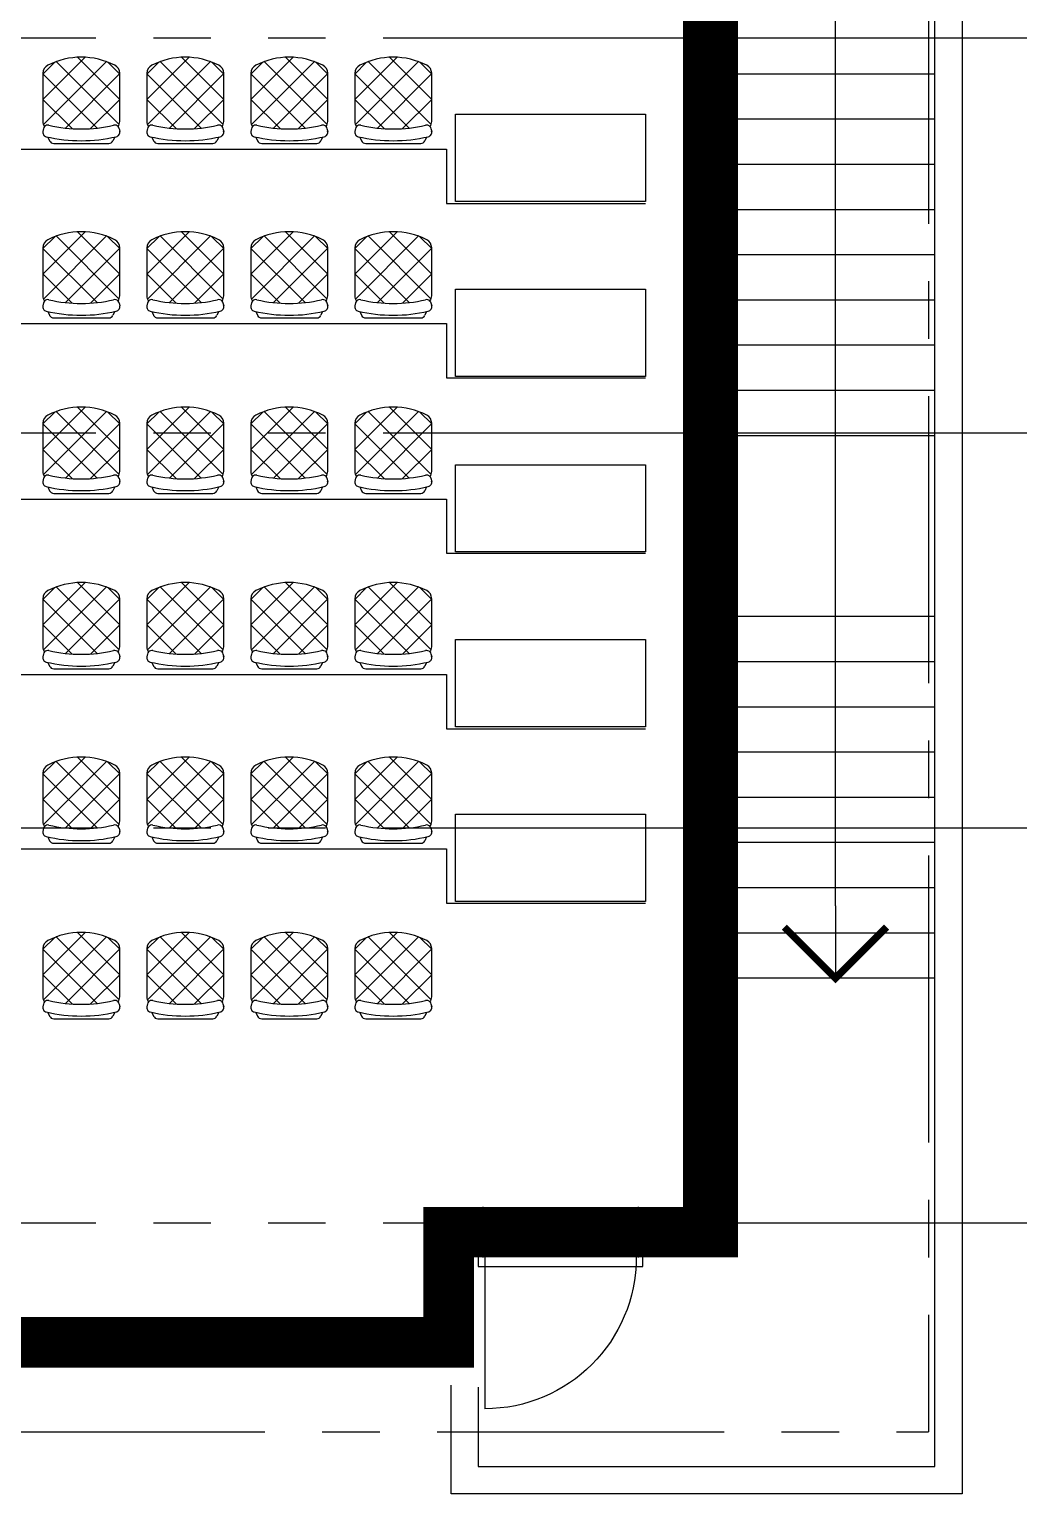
# Model space of a CAD drawing. Extents: x 1658 to 80590, y 400 to 58563.
# Drawn here: x 43733 to 49248, y 12895 to 20993 of the extents above; entities that cross this region are included whole.
import ezdxf
from ezdxf.enums import TextEntityAlignment as Align

# ---------------------------------------------------------------- set-up
doc = ezdxf.new("R2010")
doc.units = 0
doc.header["$LTSCALE"] = 50
for name, pattern in [('4PHAN', [158.75, 127, -6.35, 6.35, -6.35, 6.35, -6.35]), ('CENTER', [50.8, 31.75, -6.35, 6.35, -6.35]), ('INVISIBLE', [999999, 0, -999999])]:
    doc.linetypes.add(name, pattern=pattern)
doc.layers.get('0').update_dxf_attribs({"linetype": 'CONTINUOUS'})
for name, color, linetype in [('CL_01', 7, 'CONTINUOUS'), ('ED_01', 7, 'CONTINUOUS'), ('EW_01', 7, 'CONTINUOUS'), ('FT_01', 8, 'CONTINUOUS'), ('GRIDLINE_01', 15, '4PHAN'), ('HEADER_01', 7, 'INVISIBLE'), ('RF_01', 7, 'CONTINUOUS'), ('SC_01', 7, 'CONTINUOUS'), ('UF_01', 7, 'CONTINUOUS'), ('WW_01', 7, 'CONTINUOUS')]:
    doc.layers.add(name, color=color, linetype=linetype)
doc.styles.get("Standard").update_dxf_attribs({"font": 'simplex', "width": 0.7})

# ---------------------------------------------------------------- blocks, each defined once
blk = doc.blocks.new('SPL')
for p, q in [((1, 0.5), (0, 0.5)), ((1, -0.5), (1, 0.5)), ((0, -0.5), (1, -0.5))]:
    blk.add_line(p, q)
blk = doc.blocks.new('DR1H90')
blk.add_line((-0.46, 0), (-0.46, 0.92))
blk.add_arc((-0.46, 0), 0.92, 0, 90)
at = {"flags": 1}
blk.add_attdef('SILLHT', text='', height=0.1, dxfattribs=at).set_placement((0, 0), align=Align.MIDDLE)
blk = doc.blocks.new('DRFRAME')
for p, q in [((-0.5, -0.5), (-0.5, 0.5)), ((0.5, -0.5), (0.5, 0.5))]:
    blk.add_line(p, q)
at = {"flags": 1}
blk.add_attdef('SILLHT', text='', height=0.1, dxfattribs=at).set_placement((0, 0), align=Align.MIDDLE)
blk = doc.blocks.new('TXTARR2')
blk.add_line((-1, 0), (0, 0))
at = {"const_width": 0.1}
blk.add_lwpolyline([(-0.707, 0.707), (0, 0), (-0.707, -0.707)], dxfattribs=at)
blk = doc.blocks.new('WNOF')
blk.add_line((-0.5, 0), (0.5, 0))
at = {"flags": 1}
blk.add_attdef('SILLHT', text='', height=0.1, dxfattribs=at).set_placement((0, 0), align=Align.MIDDLE)
blk = doc.blocks.new('WNFRAME')
for p, q in [((-0.5, -0.5), (-0.5, 0.5)), ((0.5, -0.5), (0.5, 0.5))]:
    blk.add_line(p, q)
at = {"flags": 1}
blk.add_attdef('SILLHT', text='', height=0.1, dxfattribs=at).set_placement((0, 0), align=Align.MIDDLE)
blk = doc.blocks.new('C-C')
at = {"const_width": 0.5}
blk.add_lwpolyline([(0, 0.25, 2.414214), (0.25, 0, 0.414214)], format="xyb", close=True, dxfattribs=at)
blk.add_circle((0, 0), 0.5)

msp = doc.modelspace()

# ---------------------------------------------------------------- linework, layer by layer
at = {"layer": 'EW_01', "elevation": 3644}
for points, const_width in [([(47499.2, 14202.1), (47499.2, 23282.6)], 304.8), ([(40704.7, 14341.8), (40844.4, 14341.8), (40844.4, 13732.2), (46051.4, 13732.2), (46051.4, 14341.8), (46191.1, 14341.8)], 279.4), ([(46191.1, 14341.8), (46215.4, 14341.8)], 279.4), ([(47125.4, 14341.8), (47346.8, 14341.8)], 279.4)]:
    msp.add_lwpolyline(points, dxfattribs=dict(at, const_width=const_width))
at = {"layer": 'FT_01'}
for p, q in [((44041.9, 20838.1, 3644), (43807.9, 20604.1, 3644)), ((43873.4, 20811, 3644), (43807.9, 20745.5, 3644)), ((44161.8, 20816.6, 3644), (43811.1, 20465.9, 3644)), ((44229.7, 20465.9, 3644), (43879, 20816.6, 3644)), ((44232.9, 20604.1, 3644), (43998.9, 20838.1, 3644)), ((44232.9, 20745.5, 3644), (44167.4, 20811, 3644)), ((44232.9, 20745.5, 3644), (44167.4, 20811, 3644)), ((44616.9, 20838.1, 3644), (44382.9, 20604.1, 3644)), ((44448.4, 20811, 3644), (44382.9, 20745.5, 3644)), ((44736.8, 20816.6, 3644), (44386.1, 20465.9, 3644)), ((44804.7, 20465.9, 3644), (44454, 20816.6, 3644)), ((44807.9, 20604.1, 3644), (44573.9, 20838.1, 3644)), ((44807.9, 20745.5, 3644), (44742.4, 20811, 3644)), ((44807.9, 20745.5, 3644), (44742.4, 20811, 3644)), ((45191.9, 20838.1, 3644), (44957.9, 20604.1, 3644)), ((45023.4, 20811, 3644), (44957.9, 20745.5, 3644)), ((45311.8, 20816.6, 3644), (44961.1, 20465.9, 3644)), ((45379.7, 20465.9, 3644), (45029, 20816.6, 3644)), ((45382.9, 20604.1, 3644), (45148.9, 20838.1, 3644)), ((45382.9, 20745.5, 3644), (45317.4, 20811, 3644)), ((45382.9, 20745.5, 3644), (45317.4, 20811, 3644)), ((45766.9, 20838.1, 3644), (45532.9, 20604.1, 3644)), ((45598.4, 20811, 3644), (45532.9, 20745.5, 3644)), ((45886.8, 20816.6, 3644), (45536.1, 20465.9, 3644)), ((45954.7, 20465.9, 3644), (45604, 20816.6, 3644)), ((45957.9, 20604.1, 3644), (45723.9, 20838.1, 3644)), ((45957.9, 20745.5, 3644), (45892.4, 20811, 3644)), ((45957.9, 20745.5, 3644), (45892.4, 20811, 3644)), ((44107.7, 20446.5, 3644), (43808.3, 20745.9, 3644)), ((44232.5, 20745.9, 3644), (43933.1, 20446.5, 3644)), ((44682.7, 20446.5, 3644), (44383.3, 20745.9, 3644)), ((44807.5, 20745.9, 3644), (44508.1, 20446.5, 3644)), ((45257.7, 20446.5, 3644), (44958.3, 20745.9, 3644)), ((45382.5, 20745.9, 3644), (45083.1, 20446.5, 3644)), ((45832.7, 20446.5, 3644), (45533.3, 20745.9, 3644)), ((45957.5, 20745.9, 3644), (45658.1, 20446.5, 3644)), ((43969.4, 20443.3, 3644), (43807.9, 20604.8, 3644)), ((44232.9, 20604.8, 3644), (44071.4, 20443.3, 3644)), ((44544.4, 20443.3, 3644), (44382.9, 20604.8, 3644)), ((44807.9, 20604.8, 3644), (44646.4, 20443.3, 3644)), ((45119.4, 20443.3, 3644), (44957.9, 20604.8, 3644)), ((45382.9, 20604.8, 3644), (45221.4, 20443.3, 3644)), ((45694.4, 20443.3, 3644), (45532.9, 20604.8, 3644)), ((45957.9, 20604.8, 3644), (45796.4, 20443.3, 3644)), ((43811.8, 20444.9, 3644), (43807.7, 20427.7, 3644)), ((44229, 20444.9, 3644), (44233.1, 20427.7, 3644)), ((44386.8, 20444.9, 3644), (44382.7, 20427.7, 3644)), ((44804, 20444.9, 3644), (44808.1, 20427.7, 3644)), ((44961.8, 20444.9, 3644), (44957.7, 20427.7, 3644)), ((45379, 20444.9, 3644), (45383.1, 20427.7, 3644)), ((45536.8, 20444.9, 3644), (45532.7, 20427.7, 3644)), ((45954, 20444.9, 3644), (45958.1, 20427.7, 3644)), ((43835.7, 20396.9, 3644), (43845.5, 20376.1, 3644)), ((43868.1, 20361.6, 3644), (44172.7, 20361.6, 3644)), ((44205.1, 20396.9, 3644), (44195.3, 20376.1, 3644)), ((44410.7, 20396.9, 3644), (44420.5, 20376.1, 3644)), ((44443.1, 20361.6, 3644), (44747.7, 20361.6, 3644)), ((44780.1, 20396.9, 3644), (44770.3, 20376.1, 3644)), ((44985.7, 20396.9, 3644), (44995.5, 20376.1, 3644)), ((45018.1, 20361.6, 3644), (45322.7, 20361.6, 3644)), ((45355.1, 20396.9, 3644), (45345.3, 20376.1, 3644)), ((45560.7, 20396.9, 3644), (45570.5, 20376.1, 3644)), ((45593.1, 20361.6, 3644), (45897.7, 20361.6, 3644)), ((45930.1, 20396.9, 3644), (45920.3, 20376.1, 3644)), ((44041.9, 19873.1, 3644), (43807.9, 19639.1, 3644)), ((43873.4, 19846, 3644), (43807.9, 19780.5, 3644)), ((44161.8, 19851.6, 3644), (43811.1, 19500.9, 3644)), ((44229.7, 19500.9, 3644), (43879, 19851.6, 3644)), ((44232.9, 19639.1, 3644), (43998.9, 19873.1, 3644)), ((44232.9, 19780.5, 3644), (44167.4, 19846, 3644)), ((44232.9, 19780.5, 3644), (44167.4, 19846, 3644)), ((44616.9, 19873.1, 3644), (44382.9, 19639.1, 3644)), ((44448.4, 19846, 3644), (44382.9, 19780.5, 3644)), ((44736.8, 19851.6, 3644), (44386.1, 19500.9, 3644)), ((44804.7, 19500.9, 3644), (44454, 19851.6, 3644)), ((44807.9, 19639.1, 3644), (44573.9, 19873.1, 3644)), ((44807.9, 19780.5, 3644), (44742.4, 19846, 3644)), ((44807.9, 19780.5, 3644), (44742.4, 19846, 3644)), ((45191.9, 19873.1, 3644), (44957.9, 19639.1, 3644)), ((45023.4, 19846, 3644), (44957.9, 19780.5, 3644)), ((45311.8, 19851.6, 3644), (44961.1, 19500.9, 3644)), ((45379.7, 19500.9, 3644), (45029, 19851.6, 3644)), ((45382.9, 19639.1, 3644), (45148.9, 19873.1, 3644)), ((45382.9, 19780.5, 3644), (45317.4, 19846, 3644)), ((45382.9, 19780.5, 3644), (45317.4, 19846, 3644)), ((45766.9, 19873.1, 3644), (45532.9, 19639.1, 3644)), ((45598.4, 19846, 3644), (45532.9, 19780.5, 3644)), ((45886.8, 19851.6, 3644), (45536.1, 19500.9, 3644)), ((45954.7, 19500.9, 3644), (45604, 19851.6, 3644)), ((45957.9, 19639.1, 3644), (45723.9, 19873.1, 3644)), ((45957.9, 19780.5, 3644), (45892.4, 19846, 3644)), ((45957.9, 19780.5, 3644), (45892.4, 19846, 3644)), ((44107.7, 19481.5, 3644), (43808.3, 19780.9, 3644)), ((44232.5, 19780.9, 3644), (43933.1, 19481.5, 3644)), ((44682.7, 19481.5, 3644), (44383.3, 19780.9, 3644)), ((44807.5, 19780.9, 3644), (44508.1, 19481.5, 3644)), ((45257.7, 19481.5, 3644), (44958.3, 19780.9, 3644)), ((45382.5, 19780.9, 3644), (45083.1, 19481.5, 3644)), ((45832.7, 19481.5, 3644), (45533.3, 19780.9, 3644)), ((45957.5, 19780.9, 3644), (45658.1, 19481.5, 3644)), ((43969.4, 19478.3, 3644), (43807.9, 19639.8, 3644)), ((44232.9, 19639.8, 3644), (44071.4, 19478.3, 3644)), ((44544.4, 19478.3, 3644), (44382.9, 19639.8, 3644)), ((44807.9, 19639.8, 3644), (44646.4, 19478.3, 3644)), ((45119.4, 19478.3, 3644), (44957.9, 19639.8, 3644)), ((45382.9, 19639.8, 3644), (45221.4, 19478.3, 3644)), ((45694.4, 19478.3, 3644), (45532.9, 19639.8, 3644)), ((45957.9, 19639.8, 3644), (45796.4, 19478.3, 3644)), ((43811.8, 19479.9, 3644), (43807.7, 19462.7, 3644)), ((44229, 19479.9, 3644), (44233.1, 19462.7, 3644)), ((44386.8, 19479.9, 3644), (44382.7, 19462.7, 3644)), ((44804, 19479.9, 3644), (44808.1, 19462.7, 3644)), ((44961.8, 19479.9, 3644), (44957.7, 19462.7, 3644)), ((45379, 19479.9, 3644), (45383.1, 19462.7, 3644)), ((45536.8, 19479.9, 3644), (45532.7, 19462.7, 3644)), ((45954, 19479.9, 3644), (45958.1, 19462.7, 3644)), ((43835.7, 19431.9, 3644), (43845.5, 19411.1, 3644)), ((43868.1, 19396.6, 3644), (44172.7, 19396.6, 3644)), ((44205.1, 19431.9, 3644), (44195.3, 19411.1, 3644)), ((44410.7, 19431.9, 3644), (44420.5, 19411.1, 3644)), ((44443.1, 19396.6, 3644), (44747.7, 19396.6, 3644)), ((44780.1, 19431.9, 3644), (44770.3, 19411.1, 3644)), ((44985.7, 19431.9, 3644), (44995.5, 19411.1, 3644)), ((45018.1, 19396.6, 3644), (45322.7, 19396.6, 3644)), ((45355.1, 19431.9, 3644), (45345.3, 19411.1, 3644)), ((45560.7, 19431.9, 3644), (45570.5, 19411.1, 3644)), ((45593.1, 19396.6, 3644), (45897.7, 19396.6, 3644)), ((45930.1, 19431.9, 3644), (45920.3, 19411.1, 3644)), ((44041.9, 18903.1, 3644), (43807.9, 18669.1, 3644)), ((43873.4, 18876, 3644), (43807.9, 18810.5, 3644)), ((44161.8, 18881.6, 3644), (43811.1, 18530.9, 3644)), ((44229.7, 18530.9, 3644), (43879, 18881.6, 3644)), ((44232.9, 18669.1, 3644), (43998.9, 18903.1, 3644)), ((44232.9, 18810.5, 3644), (44167.4, 18876, 3644)), ((44232.9, 18810.5, 3644), (44167.4, 18876, 3644)), ((44616.9, 18903.1, 3644), (44382.9, 18669.1, 3644)), ((44448.4, 18876, 3644), (44382.9, 18810.5, 3644)), ((44736.8, 18881.6, 3644), (44386.1, 18530.9, 3644)), ((44804.7, 18530.9, 3644), (44454, 18881.6, 3644)), ((44807.9, 18669.1, 3644), (44573.9, 18903.1, 3644)), ((44807.9, 18810.5, 3644), (44742.4, 18876, 3644)), ((44807.9, 18810.5, 3644), (44742.4, 18876, 3644)), ((45191.9, 18903.1, 3644), (44957.9, 18669.1, 3644)), ((45023.4, 18876, 3644), (44957.9, 18810.5, 3644)), ((45311.8, 18881.6, 3644), (44961.1, 18530.9, 3644)), ((45379.7, 18530.9, 3644), (45029, 18881.6, 3644)), ((45382.9, 18669.1, 3644), (45148.9, 18903.1, 3644)), ((45382.9, 18810.5, 3644), (45317.4, 18876, 3644)), ((45382.9, 18810.5, 3644), (45317.4, 18876, 3644)), ((45766.9, 18903.1, 3644), (45532.9, 18669.1, 3644)), ((45598.4, 18876, 3644), (45532.9, 18810.5, 3644)), ((45886.8, 18881.6, 3644), (45536.1, 18530.9, 3644)), ((45954.7, 18530.9, 3644), (45604, 18881.6, 3644)), ((45957.9, 18669.1, 3644), (45723.9, 18903.1, 3644)), ((45957.9, 18810.5, 3644), (45892.4, 18876, 3644)), ((45957.9, 18810.5, 3644), (45892.4, 18876, 3644)), ((44107.7, 18511.5, 3644), (43808.3, 18810.9, 3644)), ((44232.5, 18810.9, 3644), (43933.1, 18511.5, 3644)), ((44682.7, 18511.5, 3644), (44383.3, 18810.9, 3644)), ((44807.5, 18810.9, 3644), (44508.1, 18511.5, 3644)), ((45257.7, 18511.5, 3644), (44958.3, 18810.9, 3644)), ((45382.5, 18810.9, 3644), (45083.1, 18511.5, 3644)), ((45832.7, 18511.5, 3644), (45533.3, 18810.9, 3644)), ((45957.5, 18810.9, 3644), (45658.1, 18511.5, 3644)), ((43969.4, 18508.3, 3644), (43807.9, 18669.8, 3644)), ((44232.9, 18669.8, 3644), (44071.4, 18508.3, 3644)), ((44544.4, 18508.3, 3644), (44382.9, 18669.8, 3644)), ((44807.9, 18669.8, 3644), (44646.4, 18508.3, 3644)), ((45119.4, 18508.3, 3644), (44957.9, 18669.8, 3644)), ((45382.9, 18669.8, 3644), (45221.4, 18508.3, 3644)), ((45694.4, 18508.3, 3644), (45532.9, 18669.8, 3644)), ((45957.9, 18669.8, 3644), (45796.4, 18508.3, 3644)), ((43811.8, 18509.9, 3644), (43807.7, 18492.7, 3644)), ((44229, 18509.9, 3644), (44233.1, 18492.7, 3644)), ((44386.8, 18509.9, 3644), (44382.7, 18492.7, 3644)), ((44804, 18509.9, 3644), (44808.1, 18492.7, 3644)), ((44961.8, 18509.9, 3644), (44957.7, 18492.7, 3644)), ((45379, 18509.9, 3644), (45383.1, 18492.7, 3644)), ((45536.8, 18509.9, 3644), (45532.7, 18492.7, 3644)), ((45954, 18509.9, 3644), (45958.1, 18492.7, 3644)), ((43835.7, 18461.9, 3644), (43845.5, 18441.1, 3644)), ((43868.1, 18426.6, 3644), (44172.7, 18426.6, 3644)), ((44205.1, 18461.9, 3644), (44195.3, 18441.1, 3644)), ((44410.7, 18461.9, 3644), (44420.5, 18441.1, 3644)), ((44443.1, 18426.6, 3644), (44747.7, 18426.6, 3644)), ((44780.1, 18461.9, 3644), (44770.3, 18441.1, 3644)), ((44985.7, 18461.9, 3644), (44995.5, 18441.1, 3644)), ((45018.1, 18426.6, 3644), (45322.7, 18426.6, 3644)), ((45355.1, 18461.9, 3644), (45345.3, 18441.1, 3644)), ((45560.7, 18461.9, 3644), (45570.5, 18441.1, 3644)), ((45593.1, 18426.6, 3644), (45897.7, 18426.6, 3644)), ((45930.1, 18461.9, 3644), (45920.3, 18441.1, 3644)), ((44041.9, 17933.1, 3644), (43807.9, 17699.1, 3644)), ((43873.4, 17906, 3644), (43807.9, 17840.5, 3644)), ((44161.8, 17911.6, 3644), (43811.1, 17560.9, 3644)), ((44229.7, 17560.9, 3644), (43879, 17911.6, 3644)), ((44232.9, 17699.1, 3644), (43998.9, 17933.1, 3644)), ((44232.9, 17840.5, 3644), (44167.4, 17906, 3644)), ((44232.9, 17840.5, 3644), (44167.4, 17906, 3644)), ((44616.9, 17933.1, 3644), (44382.9, 17699.1, 3644)), ((44448.4, 17906, 3644), (44382.9, 17840.5, 3644)), ((44736.8, 17911.6, 3644), (44386.1, 17560.9, 3644)), ((44804.7, 17560.9, 3644), (44454, 17911.6, 3644)), ((44807.9, 17699.1, 3644), (44573.9, 17933.1, 3644)), ((44807.9, 17840.5, 3644), (44742.4, 17906, 3644)), ((44807.9, 17840.5, 3644), (44742.4, 17906, 3644)), ((45191.9, 17933.1, 3644), (44957.9, 17699.1, 3644)), ((45023.4, 17906, 3644), (44957.9, 17840.5, 3644)), ((45311.8, 17911.6, 3644), (44961.1, 17560.9, 3644)), ((45379.7, 17560.9, 3644), (45029, 17911.6, 3644)), ((45382.9, 17699.1, 3644), (45148.9, 17933.1, 3644)), ((45382.9, 17840.5, 3644), (45317.4, 17906, 3644)), ((45382.9, 17840.5, 3644), (45317.4, 17906, 3644)), ((45766.9, 17933.1, 3644), (45532.9, 17699.1, 3644)), ((45598.4, 17906, 3644), (45532.9, 17840.5, 3644)), ((45886.8, 17911.6, 3644), (45536.1, 17560.9, 3644)), ((45954.7, 17560.9, 3644), (45604, 17911.6, 3644)), ((45957.9, 17699.1, 3644), (45723.9, 17933.1, 3644)), ((45957.9, 17840.5, 3644), (45892.4, 17906, 3644)), ((45957.9, 17840.5, 3644), (45892.4, 17906, 3644)), ((44107.7, 17541.5, 3644), (43808.3, 17840.9, 3644)), ((44232.5, 17840.9, 3644), (43933.1, 17541.5, 3644)), ((44682.7, 17541.5, 3644), (44383.3, 17840.9, 3644)), ((44807.5, 17840.9, 3644), (44508.1, 17541.5, 3644)), ((45257.7, 17541.5, 3644), (44958.3, 17840.9, 3644)), ((45382.5, 17840.9, 3644), (45083.1, 17541.5, 3644)), ((45832.7, 17541.5, 3644), (45533.3, 17840.9, 3644)), ((45957.5, 17840.9, 3644), (45658.1, 17541.5, 3644)), ((43969.4, 17538.3, 3644), (43807.9, 17699.8, 3644)), ((44232.9, 17699.8, 3644), (44071.4, 17538.3, 3644)), ((44544.4, 17538.3, 3644), (44382.9, 17699.8, 3644)), ((44807.9, 17699.8, 3644), (44646.4, 17538.3, 3644)), ((45119.4, 17538.3, 3644), (44957.9, 17699.8, 3644)), ((45382.9, 17699.8, 3644), (45221.4, 17538.3, 3644)), ((45694.4, 17538.3, 3644), (45532.9, 17699.8, 3644)), ((45957.9, 17699.8, 3644), (45796.4, 17538.3, 3644)), ((43811.8, 17539.9, 3644), (43807.7, 17522.7, 3644)), ((43835.7, 17491.9, 3644), (43845.5, 17471.1, 3644)), ((44205.1, 17491.9, 3644), (44195.3, 17471.1, 3644)), ((44229, 17539.9, 3644), (44233.1, 17522.7, 3644)), ((44386.8, 17539.9, 3644), (44382.7, 17522.7, 3644)), ((44410.7, 17491.9, 3644), (44420.5, 17471.1, 3644)), ((44780.1, 17491.9, 3644), (44770.3, 17471.1, 3644)), ((44804, 17539.9, 3644), (44808.1, 17522.7, 3644)), ((44961.8, 17539.9, 3644), (44957.7, 17522.7, 3644)), ((44985.7, 17491.9, 3644), (44995.5, 17471.1, 3644)), ((45355.1, 17491.9, 3644), (45345.3, 17471.1, 3644)), ((45379, 17539.9, 3644), (45383.1, 17522.7, 3644)), ((45536.8, 17539.9, 3644), (45532.7, 17522.7, 3644)), ((45560.7, 17491.9, 3644), (45570.5, 17471.1, 3644)), ((45930.1, 17491.9, 3644), (45920.3, 17471.1, 3644)), ((45954, 17539.9, 3644), (45958.1, 17522.7, 3644)), ((43868.1, 17456.6, 3644), (44172.7, 17456.6, 3644)), ((44443.1, 17456.6, 3644), (44747.7, 17456.6, 3644)), ((45018.1, 17456.6, 3644), (45322.7, 17456.6, 3644)), ((45593.1, 17456.6, 3644), (45897.7, 17456.6, 3644)), ((44041.9, 16968.1, 3644), (43807.9, 16734.1, 3644)), ((43873.4, 16941, 3644), (43807.9, 16875.5, 3644)), ((44161.8, 16946.6, 3644), (43811.1, 16595.9, 3644)), ((44229.7, 16595.9, 3644), (43879, 16946.6, 3644)), ((44232.9, 16734.1, 3644), (43998.9, 16968.1, 3644)), ((44232.9, 16875.5, 3644), (44167.4, 16941, 3644)), ((44232.9, 16875.5, 3644), (44167.4, 16941, 3644)), ((44616.9, 16968.1, 3644), (44382.9, 16734.1, 3644)), ((44448.4, 16941, 3644), (44382.9, 16875.5, 3644)), ((44736.8, 16946.6, 3644), (44386.1, 16595.9, 3644)), ((44804.7, 16595.9, 3644), (44454, 16946.6, 3644)), ((44807.9, 16734.1, 3644), (44573.9, 16968.1, 3644)), ((44807.9, 16875.5, 3644), (44742.4, 16941, 3644)), ((44807.9, 16875.5, 3644), (44742.4, 16941, 3644)), ((45191.9, 16968.1, 3644), (44957.9, 16734.1, 3644)), ((45023.4, 16941, 3644), (44957.9, 16875.5, 3644)), ((45311.8, 16946.6, 3644), (44961.1, 16595.9, 3644)), ((45379.7, 16595.9, 3644), (45029, 16946.6, 3644)), ((45382.9, 16734.1, 3644), (45148.9, 16968.1, 3644)), ((45382.9, 16875.5, 3644), (45317.4, 16941, 3644)), ((45382.9, 16875.5, 3644), (45317.4, 16941, 3644)), ((45766.9, 16968.1, 3644), (45532.9, 16734.1, 3644)), ((45598.4, 16941, 3644), (45532.9, 16875.5, 3644)), ((45886.8, 16946.6, 3644), (45536.1, 16595.9, 3644)), ((45954.7, 16595.9, 3644), (45604, 16946.6, 3644)), ((45957.9, 16734.1, 3644), (45723.9, 16968.1, 3644)), ((45957.9, 16875.5, 3644), (45892.4, 16941, 3644)), ((45957.9, 16875.5, 3644), (45892.4, 16941, 3644)), ((44107.7, 16576.5, 3644), (43808.3, 16875.9, 3644)), ((44232.5, 16875.9, 3644), (43933.1, 16576.5, 3644)), ((44682.7, 16576.5, 3644), (44383.3, 16875.9, 3644)), ((44807.5, 16875.9, 3644), (44508.1, 16576.5, 3644)), ((45257.7, 16576.5, 3644), (44958.3, 16875.9, 3644)), ((45382.5, 16875.9, 3644), (45083.1, 16576.5, 3644)), ((45832.7, 16576.5, 3644), (45533.3, 16875.9, 3644)), ((45957.5, 16875.9, 3644), (45658.1, 16576.5, 3644)), ((43969.4, 16573.3, 3644), (43807.9, 16734.8, 3644)), ((44232.9, 16734.8, 3644), (44071.4, 16573.3, 3644)), ((44544.4, 16573.3, 3644), (44382.9, 16734.8, 3644)), ((44807.9, 16734.8, 3644), (44646.4, 16573.3, 3644)), ((45119.4, 16573.3, 3644), (44957.9, 16734.8, 3644)), ((45382.9, 16734.8, 3644), (45221.4, 16573.3, 3644)), ((45694.4, 16573.3, 3644), (45532.9, 16734.8, 3644)), ((45957.9, 16734.8, 3644), (45796.4, 16573.3, 3644)), ((43811.8, 16574.9, 3644), (43807.7, 16557.7, 3644)), ((43835.7, 16526.9, 3644), (43845.5, 16506.1, 3644)), ((44205.1, 16526.9, 3644), (44195.3, 16506.1, 3644)), ((44229, 16574.9, 3644), (44233.1, 16557.7, 3644)), ((44386.8, 16574.9, 3644), (44382.7, 16557.7, 3644)), ((44410.7, 16526.9, 3644), (44420.5, 16506.1, 3644)), ((44780.1, 16526.9, 3644), (44770.3, 16506.1, 3644)), ((44804, 16574.9, 3644), (44808.1, 16557.7, 3644)), ((44961.8, 16574.9, 3644), (44957.7, 16557.7, 3644)), ((44985.7, 16526.9, 3644), (44995.5, 16506.1, 3644)), ((45355.1, 16526.9, 3644), (45345.3, 16506.1, 3644)), ((45379, 16574.9, 3644), (45383.1, 16557.7, 3644)), ((45536.8, 16574.9, 3644), (45532.7, 16557.7, 3644)), ((45560.7, 16526.9, 3644), (45570.5, 16506.1, 3644)), ((45930.1, 16526.9, 3644), (45920.3, 16506.1, 3644)), ((45954, 16574.9, 3644), (45958.1, 16557.7, 3644)), ((43868.1, 16491.6, 3644), (44172.7, 16491.6, 3644)), ((44443.1, 16491.6, 3644), (44747.7, 16491.6, 3644)), ((45018.1, 16491.6, 3644), (45322.7, 16491.6, 3644)), ((45593.1, 16491.6, 3644), (45897.7, 16491.6, 3644)), ((44041.9, 15998.1, 3644), (43807.9, 15764.1, 3644)), ((43873.4, 15971, 3644), (43807.9, 15905.5, 3644)), ((44161.8, 15976.6, 3644), (43811.1, 15625.9, 3644)), ((44229.7, 15625.9, 3644), (43879, 15976.6, 3644)), ((44232.9, 15764.1, 3644), (43998.9, 15998.1, 3644)), ((44232.9, 15905.5, 3644), (44167.4, 15971, 3644)), ((44232.9, 15905.5, 3644), (44167.4, 15971, 3644)), ((44616.9, 15998.1, 3644), (44382.9, 15764.1, 3644)), ((44448.4, 15971, 3644), (44382.9, 15905.5, 3644)), ((44736.8, 15976.6, 3644), (44386.1, 15625.9, 3644)), ((44804.7, 15625.9, 3644), (44454, 15976.6, 3644)), ((44807.9, 15764.1, 3644), (44573.9, 15998.1, 3644)), ((44807.9, 15905.5, 3644), (44742.4, 15971, 3644)), ((44807.9, 15905.5, 3644), (44742.4, 15971, 3644)), ((45191.9, 15998.1, 3644), (44957.9, 15764.1, 3644)), ((45023.4, 15971, 3644), (44957.9, 15905.5, 3644)), ((45311.8, 15976.6, 3644), (44961.1, 15625.9, 3644)), ((45379.7, 15625.9, 3644), (45029, 15976.6, 3644)), ((45382.9, 15764.1, 3644), (45148.9, 15998.1, 3644)), ((45382.9, 15905.5, 3644), (45317.4, 15971, 3644)), ((45382.9, 15905.5, 3644), (45317.4, 15971, 3644)), ((45766.9, 15998.1, 3644), (45532.9, 15764.1, 3644)), ((45598.4, 15971, 3644), (45532.9, 15905.5, 3644)), ((45886.8, 15976.6, 3644), (45536.1, 15625.9, 3644)), ((45954.7, 15625.9, 3644), (45604, 15976.6, 3644)), ((45957.9, 15764.1, 3644), (45723.9, 15998.1, 3644)), ((45957.9, 15905.5, 3644), (45892.4, 15971, 3644)), ((45957.9, 15905.5, 3644), (45892.4, 15971, 3644)), ((44107.7, 15606.5, 3644), (43808.3, 15905.9, 3644)), ((44232.5, 15905.9, 3644), (43933.1, 15606.5, 3644)), ((44682.7, 15606.5, 3644), (44383.3, 15905.9, 3644)), ((44807.5, 15905.9, 3644), (44508.1, 15606.5, 3644)), ((45257.7, 15606.5, 3644), (44958.3, 15905.9, 3644)), ((45382.5, 15905.9, 3644), (45083.1, 15606.5, 3644)), ((45832.7, 15606.5, 3644), (45533.3, 15905.9, 3644)), ((45957.5, 15905.9, 3644), (45658.1, 15606.5, 3644)), ((43969.4, 15603.3, 3644), (43807.9, 15764.8, 3644)), ((44232.9, 15764.8, 3644), (44071.4, 15603.3, 3644)), ((44544.4, 15603.3, 3644), (44382.9, 15764.8, 3644)), ((44807.9, 15764.8, 3644), (44646.4, 15603.3, 3644)), ((45119.4, 15603.3, 3644), (44957.9, 15764.8, 3644)), ((45382.9, 15764.8, 3644), (45221.4, 15603.3, 3644)), ((45694.4, 15603.3, 3644), (45532.9, 15764.8, 3644)), ((45957.9, 15764.8, 3644), (45796.4, 15603.3, 3644)), ((43811.8, 15604.9, 3644), (43807.7, 15587.7, 3644)), ((43835.7, 15556.9, 3644), (43845.5, 15536.1, 3644)), ((44205.1, 15556.9, 3644), (44195.3, 15536.1, 3644)), ((44229, 15604.9, 3644), (44233.1, 15587.7, 3644)), ((44386.8, 15604.9, 3644), (44382.7, 15587.7, 3644)), ((44410.7, 15556.9, 3644), (44420.5, 15536.1, 3644)), ((44780.1, 15556.9, 3644), (44770.3, 15536.1, 3644)), ((44804, 15604.9, 3644), (44808.1, 15587.7, 3644)), ((44961.8, 15604.9, 3644), (44957.7, 15587.7, 3644)), ((44985.7, 15556.9, 3644), (44995.5, 15536.1, 3644)), ((45355.1, 15556.9, 3644), (45345.3, 15536.1, 3644)), ((45379, 15604.9, 3644), (45383.1, 15587.7, 3644)), ((45536.8, 15604.9, 3644), (45532.7, 15587.7, 3644)), ((45560.7, 15556.9, 3644), (45570.5, 15536.1, 3644)), ((45930.1, 15556.9, 3644), (45920.3, 15536.1, 3644)), ((45954, 15604.9, 3644), (45958.1, 15587.7, 3644)), ((43868.1, 15521.6, 3644), (44172.7, 15521.6, 3644)), ((44443.1, 15521.6, 3644), (44747.7, 15521.6, 3644)), ((45018.1, 15521.6, 3644), (45322.7, 15521.6, 3644)), ((45593.1, 15521.6, 3644), (45897.7, 15521.6, 3644))]:
    msp.add_line(p, q, dxfattribs=at)
at = {"layer": 'FT_01', "elevation": 3644}
for points in [[(44223.6, 20454.6, 0.155947), (44232.9, 20483.6), (44232.9, 20749.3, 0.280891), (44205.8, 20793.7, 0.242312), (43835, 20793.7, 0.280891), (43807.9, 20749.3), (43807.9, 20483.6, 0.155947), (43817.2, 20454.6)], [(44798.6, 20454.6, 0.155947), (44807.9, 20483.6), (44807.9, 20749.3, 0.280891), (44780.8, 20793.7, 0.242312), (44410, 20793.7, 0.280891), (44382.9, 20749.3), (44382.9, 20483.6, 0.155947), (44392.2, 20454.6)], [(45373.6, 20454.6, 0.155947), (45382.9, 20483.6), (45382.9, 20749.3, 0.280891), (45355.8, 20793.7, 0.242312), (44985, 20793.7, 0.280891), (44957.9, 20749.3), (44957.9, 20483.6, 0.155947), (44967.2, 20454.6)], [(45948.6, 20454.6, 0.155947), (45957.9, 20483.6), (45957.9, 20749.3, 0.280891), (45930.8, 20793.7, 0.242312), (45560, 20793.7, 0.280891), (45532.9, 20749.3), (45532.9, 20483.6, 0.155947), (45542.2, 20454.6)], [(44223.6, 19489.6, 0.155947), (44232.9, 19518.6), (44232.9, 19784.3, 0.280891), (44205.8, 19828.7, 0.242312), (43835, 19828.7, 0.280891), (43807.9, 19784.3), (43807.9, 19518.6, 0.155947), (43817.2, 19489.6)], [(44798.6, 19489.6, 0.155947), (44807.9, 19518.6), (44807.9, 19784.3, 0.280891), (44780.8, 19828.7, 0.242312), (44410, 19828.7, 0.280891), (44382.9, 19784.3), (44382.9, 19518.6, 0.155947), (44392.2, 19489.6)], [(45373.6, 19489.6, 0.155947), (45382.9, 19518.6), (45382.9, 19784.3, 0.280891), (45355.8, 19828.7, 0.242312), (44985, 19828.7, 0.280891), (44957.9, 19784.3), (44957.9, 19518.6, 0.155947), (44967.2, 19489.6)], [(45948.6, 19489.6, 0.155947), (45957.9, 19518.6), (45957.9, 19784.3, 0.280891), (45930.8, 19828.7, 0.242312), (45560, 19828.7, 0.280891), (45532.9, 19784.3), (45532.9, 19518.6, 0.155947), (45542.2, 19489.6)], [(44223.6, 18519.6, 0.155947), (44232.9, 18548.6), (44232.9, 18814.3, 0.280891), (44205.8, 18858.7, 0.242312), (43835, 18858.7, 0.280891), (43807.9, 18814.3), (43807.9, 18548.6, 0.155947), (43817.2, 18519.6)], [(44798.6, 18519.6, 0.155947), (44807.9, 18548.6), (44807.9, 18814.3, 0.280891), (44780.8, 18858.7, 0.242312), (44410, 18858.7, 0.280891), (44382.9, 18814.3), (44382.9, 18548.6, 0.155947), (44392.2, 18519.6)], [(45373.6, 18519.6, 0.155947), (45382.9, 18548.6), (45382.9, 18814.3, 0.280891), (45355.8, 18858.7, 0.242312), (44985, 18858.7, 0.280891), (44957.9, 18814.3), (44957.9, 18548.6, 0.155947), (44967.2, 18519.6)], [(45948.6, 18519.6, 0.155947), (45957.9, 18548.6), (45957.9, 18814.3, 0.280891), (45930.8, 18858.7, 0.242312), (45560, 18858.7, 0.280891), (45532.9, 18814.3), (45532.9, 18548.6, 0.155947), (45542.2, 18519.6)], [(44223.6, 17549.6, 0.155947), (44232.9, 17578.6), (44232.9, 17844.3, 0.280891), (44205.8, 17888.7, 0.242312), (43835, 17888.7, 0.280891), (43807.9, 17844.3), (43807.9, 17578.6, 0.155947), (43817.2, 17549.6)], [(44798.6, 17549.6, 0.155947), (44807.9, 17578.6), (44807.9, 17844.3, 0.280891), (44780.8, 17888.7, 0.242312), (44410, 17888.7, 0.280891), (44382.9, 17844.3), (44382.9, 17578.6, 0.155947), (44392.2, 17549.6)], [(45373.6, 17549.6, 0.155947), (45382.9, 17578.6), (45382.9, 17844.3, 0.280891), (45355.8, 17888.7, 0.242312), (44985, 17888.7, 0.280891), (44957.9, 17844.3), (44957.9, 17578.6, 0.155947), (44967.2, 17549.6)], [(45948.6, 17549.6, 0.155947), (45957.9, 17578.6), (45957.9, 17844.3, 0.280891), (45930.8, 17888.7, 0.242312), (45560, 17888.7, 0.280891), (45532.9, 17844.3), (45532.9, 17578.6, 0.155947), (45542.2, 17549.6)], [(44223.6, 16584.6, 0.155947), (44232.9, 16613.6), (44232.9, 16879.3, 0.280891), (44205.8, 16923.7, 0.242312), (43835, 16923.7, 0.280891), (43807.9, 16879.3), (43807.9, 16613.6, 0.155947), (43817.2, 16584.6)], [(44798.6, 16584.6, 0.155947), (44807.9, 16613.6), (44807.9, 16879.3, 0.280891), (44780.8, 16923.7, 0.242312), (44410, 16923.7, 0.280891), (44382.9, 16879.3), (44382.9, 16613.6, 0.155947), (44392.2, 16584.6)], [(45373.6, 16584.6, 0.155947), (45382.9, 16613.6), (45382.9, 16879.3, 0.280891), (45355.8, 16923.7, 0.242312), (44985, 16923.7, 0.280891), (44957.9, 16879.3), (44957.9, 16613.6, 0.155947), (44967.2, 16584.6)], [(45948.6, 16584.6, 0.155947), (45957.9, 16613.6), (45957.9, 16879.3, 0.280891), (45930.8, 16923.7, 0.242312), (45560, 16923.7, 0.280891), (45532.9, 16879.3), (45532.9, 16613.6, 0.155947), (45542.2, 16584.6)], [(44223.6, 15614.6, 0.155947), (44232.9, 15643.6), (44232.9, 15909.3, 0.280891), (44205.8, 15953.7, 0.242312), (43835, 15953.7, 0.280891), (43807.9, 15909.3), (43807.9, 15643.6, 0.155947), (43817.2, 15614.6)], [(44798.6, 15614.6, 0.155947), (44807.9, 15643.6), (44807.9, 15909.3, 0.280891), (44780.8, 15953.7, 0.242312), (44410, 15953.7, 0.280891), (44382.9, 15909.3), (44382.9, 15643.6, 0.155947), (44392.2, 15614.6)], [(45373.6, 15614.6, 0.155947), (45382.9, 15643.6), (45382.9, 15909.3, 0.280891), (45355.8, 15953.7, 0.242312), (44985, 15953.7, 0.280891), (44957.9, 15909.3), (44957.9, 15643.6, 0.155947), (44967.2, 15614.6)], [(45948.6, 15614.6, 0.155947), (45957.9, 15643.6), (45957.9, 15909.3, 0.280891), (45930.8, 15953.7, 0.242312), (45560, 15953.7, 0.280891), (45532.9, 15909.3), (45532.9, 15643.6, 0.155947), (45542.2, 15614.6)]]:
    msp.add_lwpolyline(points, format="xyb", dxfattribs=at)
at = {"layer": 'FT_01'}
for centre, radius, start, end in [((43832.4, 20423.3, 3644), 25, 166.61092, 256.82562), ((43835.8, 20438, 3644), 25, 138.13202, 169.28193), ((43835.8, 20438, 3644), 25, 76.82562, 138.13202), ((44020.4, 21226.6, 3644), 785, 256.82562, 283.17438), ((44205, 20438, 3644), 25, 41.86798, 103.17438), ((44208.4, 20423.3, 3644), 25, 283.17438, 13.38908), ((44205, 20438, 3644), 25, 10.71807, 41.86798), ((44407.4, 20423.3, 3644), 25, 166.61092, 256.82562), ((44410.8, 20438, 3644), 25, 138.13202, 169.28193), ((44410.8, 20438, 3644), 25, 76.82562, 138.13202), ((44595.4, 21226.6, 3644), 785, 256.82562, 283.17438), ((44780, 20438, 3644), 25, 41.86798, 103.17438), ((44783.4, 20423.3, 3644), 25, 283.17438, 13.38908), ((44780, 20438, 3644), 25, 10.71807, 41.86798), ((44982.4, 20423.3, 3644), 25, 166.61092, 256.82562), ((44985.8, 20438, 3644), 25, 138.13202, 169.28193), ((44985.8, 20438, 3644), 25, 76.82562, 138.13202), ((45170.4, 21226.6, 3644), 785, 256.82562, 283.17438), ((45355, 20438, 3644), 25, 41.86798, 103.17438), ((45358.4, 20423.3, 3644), 25, 283.17438, 13.38908), ((45355, 20438, 3644), 25, 10.71807, 41.86798), ((45557.4, 20423.3, 3644), 25, 166.61092, 256.82562), ((45560.8, 20438, 3644), 25, 138.13202, 169.28193), ((45560.8, 20438, 3644), 25, 76.82562, 138.13202), ((45745.4, 21226.6, 3644), 785, 256.82562, 283.17438), ((45930, 20438, 3644), 25, 41.86798, 103.17438), ((45933.4, 20423.3, 3644), 25, 283.17438, 13.38908), ((45930, 20438, 3644), 25, 10.71807, 41.86798), ((44020.4, 21226.6, 3644), 850, 256.82562, 283.17438), ((43868.1, 20386.6, 3644), 25, 205, 270), ((44172.7, 20386.6, 3644), 25, 270, 335), ((44595.4, 21226.6, 3644), 850, 256.82562, 283.17438), ((44443.1, 20386.6, 3644), 25, 205, 270), ((44747.7, 20386.6, 3644), 25, 270, 335), ((45170.4, 21226.6, 3644), 850, 256.82562, 283.17438), ((45018.1, 20386.6, 3644), 25, 205, 270), ((45322.7, 20386.6, 3644), 25, 270, 335), ((45745.4, 21226.6, 3644), 850, 256.82562, 283.17438), ((45593.1, 20386.6, 3644), 25, 205, 270), ((45897.7, 20386.6, 3644), 25, 270, 335), ((43832.4, 19458.3, 3644), 25, 166.61092, 256.82562), ((43835.8, 19473, 3644), 25, 138.13202, 169.28193), ((43835.8, 19473, 3644), 25, 76.82562, 138.13202), ((44020.4, 20261.6, 3644), 850, 256.82562, 283.17438), ((44020.4, 20261.6, 3644), 785, 256.82562, 283.17438), ((44205, 19473, 3644), 25, 41.86798, 103.17438), ((44208.4, 19458.3, 3644), 25, 283.17438, 13.38908), ((44205, 19473, 3644), 25, 10.71807, 41.86798), ((44407.4, 19458.3, 3644), 25, 166.61092, 256.82562), ((44410.8, 19473, 3644), 25, 138.13202, 169.28193), ((44410.8, 19473, 3644), 25, 76.82562, 138.13202), ((44595.4, 20261.6, 3644), 850, 256.82562, 283.17438), ((44595.4, 20261.6, 3644), 785, 256.82562, 283.17438), ((44780, 19473, 3644), 25, 41.86798, 103.17438), ((44783.4, 19458.3, 3644), 25, 283.17438, 13.38908), ((44780, 19473, 3644), 25, 10.71807, 41.86798), ((44982.4, 19458.3, 3644), 25, 166.61092, 256.82562), ((44985.8, 19473, 3644), 25, 138.13202, 169.28193), ((44985.8, 19473, 3644), 25, 76.82562, 138.13202), ((45170.4, 20261.6, 3644), 850, 256.82562, 283.17438), ((45170.4, 20261.6, 3644), 785, 256.82562, 283.17438), ((45355, 19473, 3644), 25, 41.86798, 103.17438), ((45358.4, 19458.3, 3644), 25, 283.17438, 13.38908), ((45355, 19473, 3644), 25, 10.71807, 41.86798), ((45557.4, 19458.3, 3644), 25, 166.61092, 256.82562), ((45560.8, 19473, 3644), 25, 138.13202, 169.28193), ((45560.8, 19473, 3644), 25, 76.82562, 138.13202), ((45745.4, 20261.6, 3644), 850, 256.82562, 283.17438), ((45745.4, 20261.6, 3644), 785, 256.82562, 283.17438), ((45930, 19473, 3644), 25, 41.86798, 103.17438), ((45933.4, 19458.3, 3644), 25, 283.17438, 13.38908), ((45930, 19473, 3644), 25, 10.71807, 41.86798), ((43868.1, 19421.6, 3644), 25, 205, 270), ((44172.7, 19421.6, 3644), 25, 270, 335), ((44443.1, 19421.6, 3644), 25, 205, 270), ((44747.7, 19421.6, 3644), 25, 270, 335), ((45018.1, 19421.6, 3644), 25, 205, 270), ((45322.7, 19421.6, 3644), 25, 270, 335), ((45593.1, 19421.6, 3644), 25, 205, 270), ((45897.7, 19421.6, 3644), 25, 270, 335), ((43832.4, 18488.3, 3644), 25, 166.61092, 256.82562), ((43835.8, 18503, 3644), 25, 138.13202, 169.28193), ((43835.8, 18503, 3644), 25, 76.82562, 138.13202), ((44020.4, 19291.6, 3644), 850, 256.82562, 283.17438), ((44020.4, 19291.6, 3644), 785, 256.82562, 283.17438), ((44205, 18503, 3644), 25, 41.86798, 103.17438), ((44208.4, 18488.3, 3644), 25, 283.17438, 13.38908), ((44205, 18503, 3644), 25, 10.71807, 41.86798), ((44407.4, 18488.3, 3644), 25, 166.61092, 256.82562), ((44410.8, 18503, 3644), 25, 138.13202, 169.28193), ((44410.8, 18503, 3644), 25, 76.82562, 138.13202), ((44595.4, 19291.6, 3644), 850, 256.82562, 283.17438), ((44595.4, 19291.6, 3644), 785, 256.82562, 283.17438), ((44780, 18503, 3644), 25, 41.86798, 103.17438), ((44783.4, 18488.3, 3644), 25, 283.17438, 13.38908), ((44780, 18503, 3644), 25, 10.71807, 41.86798), ((44982.4, 18488.3, 3644), 25, 166.61092, 256.82562), ((44985.8, 18503, 3644), 25, 138.13202, 169.28193), ((44985.8, 18503, 3644), 25, 76.82562, 138.13202), ((45170.4, 19291.6, 3644), 850, 256.82562, 283.17438), ((45170.4, 19291.6, 3644), 785, 256.82562, 283.17438), ((45355, 18503, 3644), 25, 41.86798, 103.17438), ((45358.4, 18488.3, 3644), 25, 283.17438, 13.38908), ((45355, 18503, 3644), 25, 10.71807, 41.86798), ((45557.4, 18488.3, 3644), 25, 166.61092, 256.82562), ((45560.8, 18503, 3644), 25, 138.13202, 169.28193), ((45560.8, 18503, 3644), 25, 76.82562, 138.13202), ((45745.4, 19291.6, 3644), 850, 256.82562, 283.17438), ((45745.4, 19291.6, 3644), 785, 256.82562, 283.17438), ((45930, 18503, 3644), 25, 41.86798, 103.17438), ((45933.4, 18488.3, 3644), 25, 283.17438, 13.38908), ((45930, 18503, 3644), 25, 10.71807, 41.86798), ((43868.1, 18451.6, 3644), 25, 205, 270), ((44172.7, 18451.6, 3644), 25, 270, 335), ((44443.1, 18451.6, 3644), 25, 205, 270), ((44747.7, 18451.6, 3644), 25, 270, 335), ((45018.1, 18451.6, 3644), 25, 205, 270), ((45322.7, 18451.6, 3644), 25, 270, 335), ((45593.1, 18451.6, 3644), 25, 205, 270), ((45897.7, 18451.6, 3644), 25, 270, 335), ((43832.4, 17518.3, 3644), 25, 166.61092, 256.82562), ((43835.8, 17533, 3644), 25, 138.13202, 169.28193), ((43835.8, 17533, 3644), 25, 76.82562, 138.13202), ((44020.4, 18321.6, 3644), 850, 256.82562, 283.17438), ((44020.4, 18321.6, 3644), 785, 256.82562, 283.17438), ((44205, 17533, 3644), 25, 41.86798, 103.17438), ((44208.4, 17518.3, 3644), 25, 283.17438, 13.38908), ((44205, 17533, 3644), 25, 10.71807, 41.86798), ((44407.4, 17518.3, 3644), 25, 166.61092, 256.82562), ((44410.8, 17533, 3644), 25, 138.13202, 169.28193), ((44410.8, 17533, 3644), 25, 76.82562, 138.13202), ((44595.4, 18321.6, 3644), 850, 256.82562, 283.17438), ((44595.4, 18321.6, 3644), 785, 256.82562, 283.17438), ((44780, 17533, 3644), 25, 41.86798, 103.17438), ((44783.4, 17518.3, 3644), 25, 283.17438, 13.38908), ((44780, 17533, 3644), 25, 10.71807, 41.86798), ((44982.4, 17518.3, 3644), 25, 166.61092, 256.82562), ((44985.8, 17533, 3644), 25, 138.13202, 169.28193), ((44985.8, 17533, 3644), 25, 76.82562, 138.13202), ((45170.4, 18321.6, 3644), 850, 256.82562, 283.17438), ((45170.4, 18321.6, 3644), 785, 256.82562, 283.17438), ((45355, 17533, 3644), 25, 41.86798, 103.17438), ((45358.4, 17518.3, 3644), 25, 283.17438, 13.38908), ((45355, 17533, 3644), 25, 10.71807, 41.86798), ((45557.4, 17518.3, 3644), 25, 166.61092, 256.82562), ((45560.8, 17533, 3644), 25, 138.13202, 169.28193), ((45560.8, 17533, 3644), 25, 76.82562, 138.13202), ((45745.4, 18321.6, 3644), 850, 256.82562, 283.17438), ((45745.4, 18321.6, 3644), 785, 256.82562, 283.17438), ((45930, 17533, 3644), 25, 41.86798, 103.17438), ((45933.4, 17518.3, 3644), 25, 283.17438, 13.38908), ((45930, 17533, 3644), 25, 10.71807, 41.86798), ((43868.1, 17481.6, 3644), 25, 205, 270), ((44172.7, 17481.6, 3644), 25, 270, 335), ((44443.1, 17481.6, 3644), 25, 205, 270), ((44747.7, 17481.6, 3644), 25, 270, 335), ((45018.1, 17481.6, 3644), 25, 205, 270), ((45322.7, 17481.6, 3644), 25, 270, 335), ((45593.1, 17481.6, 3644), 25, 205, 270), ((45897.7, 17481.6, 3644), 25, 270, 335), ((43832.4, 16553.3, 3644), 25, 166.61092, 256.82562), ((43835.8, 16568, 3644), 25, 138.13202, 169.28193), ((43835.8, 16568, 3644), 25, 76.82562, 138.13202), ((44020.4, 17356.6, 3644), 850, 256.82562, 283.17438), ((44020.4, 17356.6, 3644), 785, 256.82562, 283.17438), ((44205, 16568, 3644), 25, 41.86798, 103.17438), ((44208.4, 16553.3, 3644), 25, 283.17438, 13.38908), ((44205, 16568, 3644), 25, 10.71807, 41.86798), ((44407.4, 16553.3, 3644), 25, 166.61092, 256.82562), ((44410.8, 16568, 3644), 25, 138.13202, 169.28193), ((44410.8, 16568, 3644), 25, 76.82562, 138.13202), ((44595.4, 17356.6, 3644), 850, 256.82562, 283.17438), ((44595.4, 17356.6, 3644), 785, 256.82562, 283.17438), ((44780, 16568, 3644), 25, 41.86798, 103.17438), ((44783.4, 16553.3, 3644), 25, 283.17438, 13.38908), ((44780, 16568, 3644), 25, 10.71807, 41.86798), ((44982.4, 16553.3, 3644), 25, 166.61092, 256.82562), ((44985.8, 16568, 3644), 25, 138.13202, 169.28193), ((44985.8, 16568, 3644), 25, 76.82562, 138.13202), ((45170.4, 17356.6, 3644), 850, 256.82562, 283.17438), ((45170.4, 17356.6, 3644), 785, 256.82562, 283.17438), ((45355, 16568, 3644), 25, 41.86798, 103.17438), ((45358.4, 16553.3, 3644), 25, 283.17438, 13.38908), ((45355, 16568, 3644), 25, 10.71807, 41.86798), ((45557.4, 16553.3, 3644), 25, 166.61092, 256.82562), ((45560.8, 16568, 3644), 25, 138.13202, 169.28193), ((45560.8, 16568, 3644), 25, 76.82562, 138.13202), ((45745.4, 17356.6, 3644), 850, 256.82562, 283.17438), ((45745.4, 17356.6, 3644), 785, 256.82562, 283.17438), ((45930, 16568, 3644), 25, 41.86798, 103.17438), ((45933.4, 16553.3, 3644), 25, 283.17438, 13.38908), ((45930, 16568, 3644), 25, 10.71807, 41.86798), ((43868.1, 16516.6, 3644), 25, 205, 270), ((44172.7, 16516.6, 3644), 25, 270, 335), ((44443.1, 16516.6, 3644), 25, 205, 270), ((44747.7, 16516.6, 3644), 25, 270, 335), ((45018.1, 16516.6, 3644), 25, 205, 270), ((45322.7, 16516.6, 3644), 25, 270, 335), ((45593.1, 16516.6, 3644), 25, 205, 270), ((45897.7, 16516.6, 3644), 25, 270, 335), ((43832.4, 15583.3, 3644), 25, 166.61092, 256.82562), ((43835.8, 15598, 3644), 25, 138.13202, 169.28193), ((43835.8, 15598, 3644), 25, 76.82562, 138.13202), ((44020.4, 16386.6, 3644), 850, 256.82562, 283.17438), ((44020.4, 16386.6, 3644), 785, 256.82562, 283.17438), ((44205, 15598, 3644), 25, 41.86798, 103.17438), ((44208.4, 15583.3, 3644), 25, 283.17438, 13.38908), ((44205, 15598, 3644), 25, 10.71807, 41.86798), ((44407.4, 15583.3, 3644), 25, 166.61092, 256.82562), ((44410.8, 15598, 3644), 25, 138.13202, 169.28193), ((44410.8, 15598, 3644), 25, 76.82562, 138.13202), ((44595.4, 16386.6, 3644), 850, 256.82562, 283.17438), ((44595.4, 16386.6, 3644), 785, 256.82562, 283.17438), ((44780, 15598, 3644), 25, 41.86798, 103.17438), ((44783.4, 15583.3, 3644), 25, 283.17438, 13.38908), ((44780, 15598, 3644), 25, 10.71807, 41.86798), ((44982.4, 15583.3, 3644), 25, 166.61092, 256.82562), ((44985.8, 15598, 3644), 25, 138.13202, 169.28193), ((44985.8, 15598, 3644), 25, 76.82562, 138.13202), ((45170.4, 16386.6, 3644), 850, 256.82562, 283.17438), ((45170.4, 16386.6, 3644), 785, 256.82562, 283.17438), ((45355, 15598, 3644), 25, 41.86798, 103.17438), ((45358.4, 15583.3, 3644), 25, 283.17438, 13.38908), ((45355, 15598, 3644), 25, 10.71807, 41.86798), ((45557.4, 15583.3, 3644), 25, 166.61092, 256.82562), ((45560.8, 15598, 3644), 25, 138.13202, 169.28193), ((45560.8, 15598, 3644), 25, 76.82562, 138.13202), ((45745.4, 16386.6, 3644), 850, 256.82562, 283.17438), ((45745.4, 16386.6, 3644), 785, 256.82562, 283.17438), ((45930, 15598, 3644), 25, 41.86798, 103.17438), ((45933.4, 15583.3, 3644), 25, 283.17438, 13.38908), ((45930, 15598, 3644), 25, 10.71807, 41.86798), ((43868.1, 15546.6, 3644), 25, 205, 270), ((44172.7, 15546.6, 3644), 25, 270, 335), ((44443.1, 15546.6, 3644), 25, 205, 270), ((44747.7, 15546.6, 3644), 25, 270, 335), ((45018.1, 15546.6, 3644), 25, 205, 270), ((45322.7, 15546.6, 3644), 25, 270, 335), ((45593.1, 15546.6, 3644), 25, 205, 270), ((45897.7, 15546.6, 3644), 25, 270, 335)]:
    msp.add_arc(centre, radius, start, end, dxfattribs=at)
at = {"layer": 'GRIDLINE_01'}
for p, q in [((37751.4, 20945.8, 3644), (49248.2, 20945.7, 3644)), ((37751.4, 18761.4, 3644), (49248.2, 18761.3, 3644)), ((37751.4, 16577, 3644), (49248.2, 16576.9, 3644)), ((37751.4, 14392.6, 3644), (49248.2, 14392.5, 3644))]:
    msp.add_line(p, q, dxfattribs=at)
at = {"layer": 'HEADER_01', "const_width": 279.4, "elevation": 5744}
msp.add_lwpolyline([(46215.4, 14341.8), (47125.4, 14341.8)], dxfattribs=at)
at = {"layer": 'RF_01', "color": 6, "linetype": 'CENTER'}
for p in [(48705.7, 26584.5, 8952.6), (43447.9, 13236.9, 9257.4)]:
    msp.add_line(p, (48705.7, 13236.8, 8952.6), dxfattribs=at)
at = {"layer": 'SC_01'}
for p, q in [((48190.4, 16145.3, 3644), (48190.4, 21245.3, 3644)), ((48740.4, 20745.3, 3644), (47640.4, 20745.3, 3644)), ((48740.4, 20495.3, 3644), (47640.4, 20495.3, 3644)), ((48740.4, 20245.3, 3644), (47640.4, 20245.3, 3644)), ((48740.4, 19995.3, 3644), (47640.4, 19995.3, 3644)), ((48740.4, 19745.3, 3644), (47640.4, 19745.3, 3644)), ((48740.4, 19495.3, 3644), (47640.4, 19495.3, 3644)), ((48740.4, 19245.3, 3644), (47640.4, 19245.3, 3644)), ((48740.4, 18995.3, 3644), (47640.4, 18995.3, 3644)), ((48740.4, 18745.3, 3644), (47640.4, 18745.3, 3644)), ((48740.4, 17745.3, 3644), (47640.4, 17745.3, 3644)), ((48740.4, 17495.3, 3644), (47640.4, 17495.3, 3644)), ((48740.4, 17245.3, 3644), (47640.4, 17245.3, 3644)), ((48740.4, 16995.3, 3644), (47640.4, 16995.3, 3644)), ((48740.4, 16745.3, 3644), (47640.4, 16745.3, 3644)), ((48740.4, 16495.3, 3644), (47640.4, 16495.3, 3644)), ((48740.4, 16245.3, 3644), (47640.4, 16245.3, 3644)), ((48740.4, 15995.3, 3644), (47640.4, 15995.3, 3644)), ((48740.4, 15745.3, 3644), (47640.4, 15745.3, 3644))]:
    msp.add_line(p, q, dxfattribs=at)
at = {"layer": 'UF_01'}
for p, q in [((48740.4, 13045.3, 3644), (48740.4, 22245.3, 3644)), ((48890.4, 22245.3, 3644), (48890.4, 12895.3, 3644)), ((40855.4, 20330.3, 3644), (46040.4, 20330.3, 3644)), ((46040.4, 20330.3, 3644), (46040.4, 20030.3, 3644)), ((46040.4, 20030.3, 3644), (47140.4, 20030.3, 3644)), ((40855.4, 19365.3, 3644), (46040.4, 19365.3, 3644)), ((46040.4, 19365.3, 3644), (46040.4, 19065.3, 3644)), ((46040.4, 19065.3, 3644), (47140.4, 19065.3, 3644)), ((40855.4, 18395.3, 3644), (46040.4, 18395.3, 3644)), ((46040.4, 18395.3, 3644), (46040.4, 18095.3, 3644)), ((46040.4, 18095.3, 3644), (47140.4, 18095.3, 3644)), ((40855.4, 17425.3, 3644), (46040.4, 17425.3, 3644)), ((46040.4, 17425.3, 3644), (46040.4, 17125.3, 3644)), ((46040.4, 17125.3, 3644), (47140.4, 17125.3, 3644)), ((40855.4, 16460.3, 3644), (46040.4, 16460.3, 3644)), ((46040.4, 16460.3, 3644), (46040.4, 16160.3, 3644)), ((46040.4, 16160.3, 3644), (47140.4, 16160.3, 3644)), ((46065.4, 12895.3, 3644), (46065.4, 13495.3, 3644)), ((46215.4, 13483.7, 3644), (46215.4, 13045.3, 3644)), ((46215.4, 13045.3, 3644), (48740.4, 13045.3, 3644)), ((48890.4, 12895.3, 3644), (46065.4, 12895.3, 3644))]:
    msp.add_line(p, q, dxfattribs=at)
at = {"layer": 'UF_01', "elevation": 3644}
for points in [[(46090.4, 20522.8), (47140.4, 20522.8), (47140.4, 20040.3), (46090.4, 20040.3)], [(46090.4, 19555.3), (47140.4, 19555.3), (47140.4, 19072.8), (46090.4, 19072.8)], [(46090.4, 18585.3), (47140.4, 18585.3), (47140.4, 18102.8), (46090.4, 18102.8)], [(46090.4, 17617.8), (47140.4, 17617.8), (47140.4, 17135.3), (46090.4, 17135.3)], [(46090.4, 16652.8), (47140.4, 16652.8), (47140.4, 16170.3), (46090.4, 16170.3)]]:
    msp.add_lwpolyline(points, close=True, dxfattribs=at)

# ---------------------------------------------------------------- block references
at = {"layer": 'CL_01', "xscale": 88.89999999999785, "yscale": 88.89999999999785, "zscale": 4927.599999999879}
for p in [(47499.2, 20945.8, 3644), (47499.2, 18761.4, 3644), (47499.2, 16577, 3644), (47499.2, 14392.6, 3644)]:
    msp.add_blockref('C-C', p, dxfattribs=at)
at = {"layer": 'ED_01'}
for name, p, xscale, yscale, zscale, rotation in [('DRFRAME', (46670.4, 14341.8, 3644), 859.9999999999999, 279.3999999999932, 2075, 179.999864), ('SPL', (46670.4, 14202.1, 3644), 50.00000000000001, 910, 50.00000000000001, 269.9998639667502), ('DR1H90', (46670.4, 14202.1, 3644), -910, 910, 2075, 179.999864)]:
    msp.add_blockref(name, p, dxfattribs=dict(at, xscale=xscale, yscale=yscale, zscale=zscale, rotation=rotation))
at = {"layer": 'SC_01', "xscale": 400, "yscale": 400, "zscale": 400, "rotation": 270}
msp.add_blockref('TXTARR2', (48190.4, 15745.3, 3644), dxfattribs=at)
at = {"layer": 'WW_01'}
for name, p, xscale, yscale, zscale, rotation in [('SPL', (47499.2, 19856.7, 7352.4), 50.79999999999877, 2089.149999999949, 50.79999999999877, 179.999864), ('WNOF', (47499.2, 19856.7, 7352.4), 2089.149999999949, 2089.149999999949, 1219.19999999997, 89.99986400000002), ('SPL', (47550, 19856.7, 7352.4), 50.79999999999877, 2089.149999999949, 50.79999999999877, 359.999864), ('WNFRAME', (47499.2, 19856.7, 7352.4), 2038.349999999951, 101.5999999999975, 1193.799999999971, 269.999864), ('SPL', (47499.2, 17672.3, 7352.4), 50.79999999999877, 2089.149999999949, 50.79999999999877, 179.999864), ('WNOF', (47499.2, 17672.3, 7352.4), 2089.149999999949, 2089.149999999949, 1219.19999999997, 89.99986400000002), ('SPL', (47550, 17672.3, 7352.4), 50.79999999999877, 2089.149999999949, 50.79999999999877, 359.999864), ('WNFRAME', (47499.2, 17672.3, 7352.4), 2038.349999999951, 101.5999999999975, 1193.799999999971, 89.99986400000002), ('SPL', (47499.2, 15487.9, 7352.4), 50.79999999999877, 2089.149999999949, 50.79999999999877, 179.999864), ('WNOF', (47499.2, 15487.9, 7352.4), 2089.149999999949, 2089.149999999949, 1219.19999999997, 89.99986400000002), ('SPL', (47550, 15487.9, 7352.4), 50.79999999999877, 2089.149999999949, 50.79999999999877, 359.999864), ('WNFRAME', (47499.2, 15487.9, 7352.4), 2038.349999999951, 101.5999999999975, 1193.799999999971, 269.999864)]:
    msp.add_blockref(name, p, dxfattribs=dict(at, xscale=xscale, yscale=yscale, zscale=zscale, rotation=rotation))

doc.saveas('drawing.dxf')
